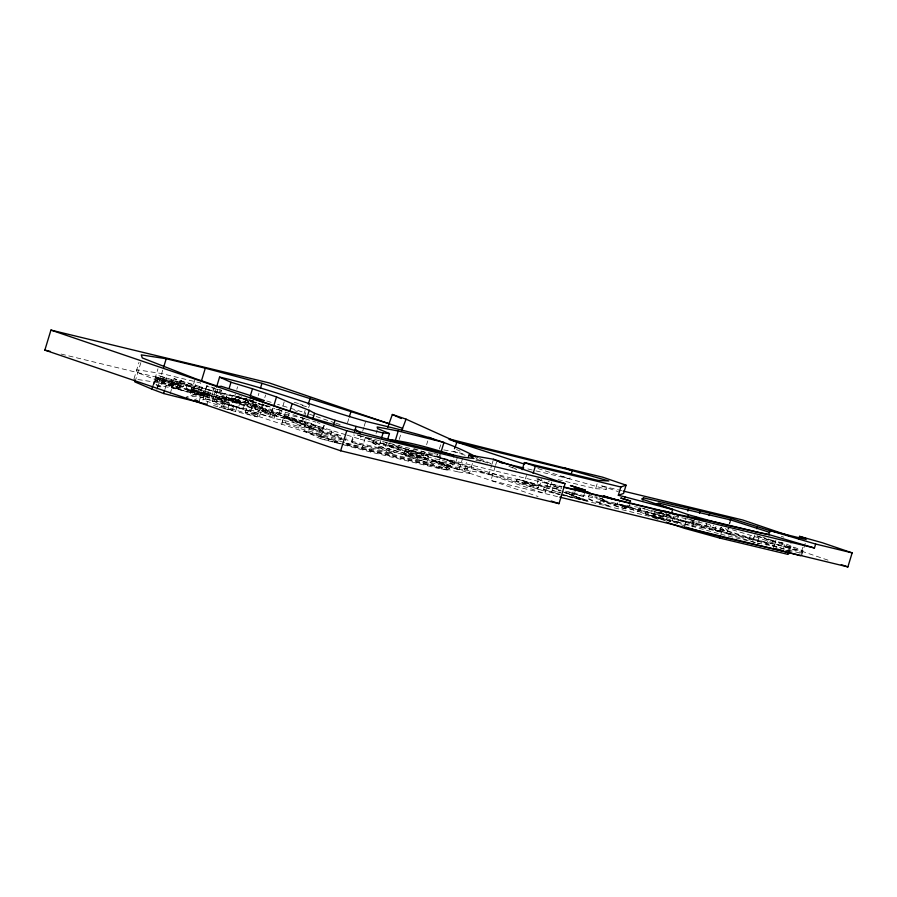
<?xml version="1.0" encoding="UTF-8"?>
<svg xmlns="http://www.w3.org/2000/svg" width="897" height="897" viewBox="0 0 897 897"><rect width="100%" height="100%" fill="white"/><g stroke="black" fill="none" stroke-linecap="round" stroke-linejoin="round"><path stroke-width="0.67" stroke-dasharray="4.49 3.36" d="M281.703 410.052L279.685 416.746L281.793 417.632L301.19 423.272L302.782 418.024M301.19 423.272L279.707 416.612M559.919 494.55L543.526 489.47L544.793 485.232L560.12 489.695M544.793 485.232L561.174 490.412M552.092 490.278L560.692 492.89L552.092 490.278L553.371 486.062L561.679 488.54M553.359 486.118L561.657 488.686M536.765 478.807L547.921 483.461L561.522 486.757L559.851 486.533L558.64 490.536L560.143 491.175M559.851 486.533L561.343 487.25M565.245 492.857L573.979 495.189L565.368 492.173M583.442 496.68L568.496 492.049L583.442 496.68L585.012 491.5M599.644 503.161C598.916 496.254 618.28 506.693 606.338 505.37C590.529 500.414 605.61 504.428 609.355 506.043M600.418 500.56L610.117 503.565M629.772 503.632C631.253 510.617 614.781 506.121 620.163 500.649M628.595 507.5L618.986 504.518M240.228 395.824L236.64 396.609L234.868 402.731L268.842 413.539L263.045 404.895M133.978 378.904L139.024 362.31M134.987 381.954L141.154 361.648M152.602 386.45L157.973 368.768M153.51 385.205L155.562 378.456L182.203 386.82L181.261 389.903L172.022 387.582L200.894 395.633L190.366 391.776L191.308 388.681L209.853 394.68L194.526 399.602M153.679 384.858L156.1 376.886L178.626 383.871L177.696 386.955L159.431 381.774L154.62 381.55L181.261 389.903M158.881 375.63L163.703 377.659L160.911 386.854L156.089 384.824L158.881 375.63L184.3 383.512L183.369 386.607L162.761 380.754L155.159 379.98L177.696 386.955M156.852 389.5L162.828 369.867M157.58 387.874L160.372 378.68L156.1 376.886M162.155 381.673L163.097 378.579M163.871 383.871L164.801 380.777M156.089 384.824L171.282 387.874L174.074 378.68L202.397 387.302L201.466 390.397L173.132 381.774L157.939 378.725L165.844 380.642L166.775 377.547M164.846 389.578L166.45 384.331L259.984 407.675L257.192 416.858L219.238 407.395M170.699 385.262L171.63 382.178L178.626 383.871M170.172 393.682L172.964 384.499L182.203 386.82M173.424 385.161L174.366 382.066M175.476 384.69L176.406 381.606L184.3 383.512M177.191 388.053L178.122 384.959M183.369 386.607L178.548 384.578L179.49 381.483M179.905 384.421L180.846 381.326L174.074 378.68M171.282 387.874L178.671 389.533L181.463 380.35M186.049 388.524L209.606 395.779L186.049 388.524L186.991 385.43L210.548 392.695L207.061 403.863M190.882 390.498L191.823 387.414L186.991 385.43M263.247 404.267L259.872 415.389L243.02 409.424L216.682 401.105L214.035 401.374L190.747 393.447L195.243 378.624M191.633 392.628L192.563 389.545L191.308 388.681M192.99 390.173L193.931 387.078M194.077 388.726L195.008 385.643L202.397 387.302M201.466 390.397L194.694 387.751L195.636 384.656M137.914 379.509L158.915 382.761L198.002 392.224L200.793 383.03L161.707 373.567L136.77 369.721L137.779 372.76L190.747 393.447M190.366 391.776L198.383 393.918L199.325 390.823M199.044 401.733L201.836 392.538L209.853 394.68L185.982 397.281L201.836 392.538L192.563 389.545M202.666 394.131L203.597 391.047L210.548 392.695M205.548 389.152L206.893 385.788L221.402 390.217L220.471 393.312L205.548 389.152L236.64 396.609L232.39 402.125M178.671 389.533L204.101 394.972L206.893 385.788M198.383 393.918L208.911 397.775L229.565 403.123L215.605 398.234L216.547 395.151L235.373 400.6L238.411 402.047L235.619 411.23L202.913 399.894L205.705 390.711M202.913 399.894L205.48 399.019L207.342 392.92L256.363 404.749L278.418 416.724L233.377 405.814L186.789 389.96L211.311 393.839L233.377 405.814M207.655 396.911L208.597 393.828M212.6 391.507L213.542 388.412L206.489 386.058M204.101 394.972L211.557 397.057L214.349 387.863M257.192 416.858L223.689 406.274L212.275 401.127L216.188 388.233M214.035 401.374L217.792 389.029M216.682 401.105L220.057 389.993M220.057 393.581L221.402 390.217M218.644 399.67L219.574 396.586L216.547 395.151M221.66 406.341L224.452 397.158M223.689 406.274L227.984 392.135M205.48 399.019L224.923 403.728L226.773 397.629L240.295 401.464L231.617 398.403L232.547 395.308L255.869 402.035M213.52 405.545L227.715 409.223L230.507 400.028L238.411 402.047M212.275 401.127L231.785 405.848L235.328 394.187M236.83 389.253L237.582 386.775M231.617 398.403L235.216 398.907L236.146 395.824M232.581 409.794L235.373 400.6M224.923 403.728L238.434 407.563L241.226 398.38L232.547 395.308M243.02 409.424L246.395 398.313M280.548 408.864L271.455 410.557L252.573 405.052L256.172 405.567L247.494 402.495L248.435 399.4M245.184 412.777L250.05 397.281M250.723 411.151L253.515 401.957L257.114 402.473L253.806 413.775L245.543 412.104L320.352 437.007L340.512 442.647M198.002 392.224L254.658 407.316L256.262 402.069M258.201 395.655L258.953 393.189M264.806 397.629L265.613 394.96M238.434 407.563L269.605 416.657L271.455 410.557M324.31 425.369L323.2 429.024L274.067 418.394L269.896 416.97L272.688 407.787L234.577 396.665L215.067 391.933L226.481 397.079L272.004 411.768L304.733 425.144L310.026 428.127L342.385 438.566M272.004 411.768L273.125 408.057M274.067 418.394L275.917 412.295L305.944 418.798M280.178 410.086L278.698 414.963L269.605 416.657M282.88 406.162L284.798 399.849M282.05 422.509L285.437 422.801L287.208 416.959L314.028 428.934L283.822 416.668L299.407 425.324L341.51 437.119L340.658 439.922L298.555 428.127L282.05 422.509L283.822 416.668L287.208 416.959L310.855 423.317L342.632 436.592M281.714 424.416L286.221 409.593M287.645 418.451L289.137 413.506M298.555 428.127L299.407 425.324L337.978 434.854L337.126 437.646L344.112 440.259M303.982 414.078L305.126 410.299M323.2 429.024L302.861 422.106L304.061 418.17M304.464 416.858L305.653 412.923L277.543 404.289M345.592 434.686L304.33 421.96L305.272 418.877L273.989 408.225M308.646 407.754L309.779 404.054M304.733 425.144L306.606 418.966M285.437 422.801L309.084 429.17L310.855 423.317L323.525 431.278L287.208 416.959M310.026 428.127L312.279 420.715M320.352 437.007L324.849 422.184M428.385 464.691L438.005 467.64L442.681 465.588L448.836 470.252L438.005 467.64L429.955 462.336L427.566 464.994L320.207 438.611L303.971 430.874L320.812 436.615L320.207 438.611L370.73 452.043L441.537 469.187L448.836 470.252L449.453 468.256L442.681 465.588L429.955 462.336L428.172 462.998L345.838 442.916M321.81 435.023L322.651 432.219M330.545 435.101L332.798 427.69M334.592 442.636L335.198 440.64L340.546 442.03M344.583 442.569L339.548 441.145L338.943 443.14L316.047 433.8L303.971 430.874M347.453 423.059L348.955 418.114M345.278 440.685L346.13 437.893M347.756 445.618L348.361 443.623M343.697 438.947L351.59 441.246L353.833 433.834M368.544 438.14L392.908 453.792L351.949 442.546L354.248 434.978M346.926 435.101L360.235 439.205L361.177 436.11L424.371 452.088L432.5 453.4M362.668 431.165L363.801 427.465M364.171 426.232L365.673 421.287M345.894 444.138L362.018 448.646L366.144 435.056M369.104 451.124L369.71 449.128M386.82 442.187L384.948 448.365L373.062 443.387L373.41 439.328M373.062 443.387L374.184 439.676M376.067 433.509L377.188 429.798M370.73 452.043L371.336 450.047L442.143 467.191L449.453 468.256M351.59 441.246L378.579 447.782L380.833 440.371M386.585 449.902L387.011 448.511L389.332 448.87C409.402 455.698 430.795 457.459 450.417 465.678L449.991 467.079C429.405 459.387 407.496 456.674 386.585 449.902L388.906 450.26C408.976 457.1 430.369 458.849 449.991 467.079M457.414 457.19L455.441 463.715L397.887 449.801L388.917 446.302L390.105 442.389M388.906 450.26L389.332 448.87M399.21 439.44L400.712 434.496M397.887 449.801L399.86 443.286M403.93 453.882L405.152 449.857L426.568 458.692L403.93 453.882L408.46 453.198L426.568 458.692M410.12 450.294L428.329 456.057L426.86 462.224L405.309 455.799L406.79 449.644L408.348 449.857M416.309 457.773L416.735 456.371M417.565 458.356L417.991 456.954L426.972 458.378L450.417 465.678M360.235 439.205L423.429 455.183L424.371 452.088M426.613 444.677L427.746 440.976M424.92 459.118L425.346 457.717M426.546 459.78L426.972 458.378M427.566 464.994L428.172 462.998M424.236 453.703L438.958 457.773L440.539 452.57M372.659 441.795L393.716 445.831L439.463 457.235L440.214 454.768M437.938 462.975L438.364 461.585M439.552 460.105L441.537 453.59M439.474 463.2L439.9 461.798M467.83 468.974L448.578 465.879L441.279 464.085L432.264 460.318L451.527 463.771L467.83 468.974L457.593 469.467L441.279 464.085L441.896 462.045M441.537 469.187L442.143 467.191M446.964 466.339L447.39 464.949M455.441 463.715L452.492 462.078L454.465 455.564M432.264 460.318L457.593 469.467L458.21 467.427M362.018 448.646L458.457 472.001L462.583 458.412M472.45 463.424L469.445 473.302L464.511 469.837L466.765 462.426M464.511 469.837L489 474.087L491.623 465.442M492.005 464.209L493.507 459.264M495.155 466.642L490.939 480.489L558.45 496.837M495.525 465.408L496.658 461.697M516.56 480.859L517.12 479.043L529.465 482.339L538.974 485.669L538.435 487.62L516.56 480.859L538.435 487.62M538.458 478.92L536.709 485.961L532.762 484.985L524.397 482.205L526.461 475.41M551.722 482.025L549.704 488.674L544.838 487.441L539.635 485.636L541.653 478.998M535.924 470.869L569.718 478.875L570.436 476.509M566.96 496.119L586.414 500.829L561.141 494.135L566.96 496.119L567.779 493.428L564.291 492.24M589.71 492.823L587.333 500.358L571.882 495.637L573.396 490.648M573.979 495.189L575.168 491.276M602.504 498.844C611.474 507.018 582.422 501.434 589.665 495.144M558.08 479.626L595.642 488.719L597.436 482.799M617.753 502.724C618.493 507.657 597.413 501.591 602.862 496.972M595.642 488.719L606.305 489.269L607.381 485.714M613.716 505.336C614.793 499.921 636.971 511.727 621.195 507.915C600.463 501.255 623.325 507.601 626.386 509.216M624.301 507.164L625.063 505.841L632.508 507.859L639.382 510.225L639.135 511.694L624.301 507.164L639.135 511.694M666.673 521.224L637.913 511.436L639.225 507.108M637.913 511.436L639.83 510.303L640.548 507.96L689.378 519.565M645.47 513.97L646.176 511.66L655.494 514.116L663.118 516.762L662.502 519.206L645.47 513.97L662.502 519.206M658.028 519.341L652.792 517.558L654.788 510.987L686.25 521.695L721.749 531.495M652.792 517.558L654.384 516.616L656.38 509.586M665.832 513.476L671.539 516.874L655.662 511.952L660.54 513.129L661.268 510.763M673.636 516.425L671.999 521.796L696.251 521.774L713.709 525.35M721.311 527.201L719.293 533.816L676.529 521.998L678.581 515.259M639.83 510.303L684.792 521.191L685.499 518.847M684.613 526.797L687.371 517.715M654.384 516.616L691.699 525.653L693.695 519.083M692.562 526.965L694.256 521.392M684.792 521.191L696.431 523.332L697.137 521L699.537 521.583M691.699 525.653L701.353 527.436L703.349 520.865M706.051 525.664L706.758 523.332M709.348 529.365L711.343 522.794M725.415 528.546L730.965 534.186L714.987 529.858L717.017 523.186M719.674 531.461L721.704 524.79M721.087 533.659L722.556 528.815M729.093 524.117L729.799 521.807M728.801 527.021L726.794 533.592L759.266 543.817M729.866 523.512L730.573 521.168M748.872 540.286L750.867 533.715M752.661 541.295L755.442 532.123M791.221 551.599L753.682 538.817L754.994 534.5M720.65 534.141L757.337 543.021L758.985 537.561M766.24 545.051L767.933 539.478M773.371 548.572L775.905 540.241M774.223 546.43L775.546 542.113L778.753 542.057L785.032 543.582L802.972 550.825L801.604 551.352L774.683 544.255L757.931 541.037L701.353 527.436M783.406 548.93L785.032 543.582L769.189 539.949L775.468 541.463L762.674 537.112M788.575 550.937L791.345 541.855M789.708 550.5L792.466 541.418M757.337 543.021L774.089 546.239L801.01 553.337L802.826 547.338M801.66 555.142L806.224 540.106M437.557 454.162L436.682 456.73L544.86 493.552L547.921 483.461L537.74 478.863M439.306 449.027L441.929 441.335M223.902 400.062L227.872 394.478M524.397 482.205L536.765 485.894M538.828 479.11L537.449 478.908M236.64 396.609L236.158 397.079L250.611 401.699L264.615 405.623L269.47 406.184M241.831 396.743L234.868 402.731L211.557 397.057M571.882 495.637L587.445 500.291M640.548 507.96L638.619 509.092L676.529 521.998M801.01 553.337L802.367 552.81L754.388 536.484L727.792 528.423M207.342 392.92L204.774 393.794L223.51 400.253L215.605 398.234M539.635 485.636L549.704 488.674M601.82 500.403L617.058 505.011M441.279 464.085L451.527 463.771L457.593 469.467M404.984 455.575L426.86 462.224M428.654 456.293L406.79 449.644M639.539 510.359L624.704 505.83M626.925 507.444L614.254 503.553M604.197 499.618L594.442 496.949M588.499 499.012L603.019 503.475M378.579 447.782L384.948 448.365M663.208 516.896L646.176 511.66M157.11 386.461L160.911 386.854M458.457 472.001L469.445 473.302M538.985 485.804L517.12 479.043M558.663 490.446L560.221 490.749M543.537 489.37L559.963 494.247M388.917 446.302L400.241 447.883M565.57 491.152L622.473 504.933L637.565 507.13M443.791 449.89L462.942 453.557M186.789 389.96L231.841 400.869L256.363 404.749M433.845 453.624L437.915 454.274M475.858 460.385L483.988 461.697L476.475 458.367M690.668 519.8L694.547 520.518M205.951 388.872L180.532 383.434L194.694 387.751M351.949 442.546L382.761 449.599L392.908 453.792M527.817 468.94L534.578 470.544M61.119 354.046L253.683 400.679M621.879 490.737L600.138 485.479L618.347 491.679M544.401 482.261L562.004 486.522M561.701 487.004L382.772 443.679L383.411 441.559L423.429 455.183M439.463 457.235L492.419 473.448L560.154 489.84M696.431 523.332L727.086 530.755L753.682 538.817M778.753 542.057L787.566 546.206L793.845 547.719M714.987 529.858L789.562 547.708L790.694 547.26L787.566 546.206M489 474.087L541.956 490.3L559.571 494.572M560.917 494.897L670.642 521.46M227.715 409.223L235.619 411.23M302.076 405.567L306.281 406.509L299.766 403.986M345.906 443.432L371.336 450.047M253.806 413.775L259.872 415.389M387.011 448.511L417.991 456.954M719.899 531.831L677.134 520.013L641.837 508.005M213.542 388.412L220.998 390.498M320.812 436.615L335.198 440.64M548.157 481.184L549.356 481.521M537.875 468.514L569.718 478.875L606.305 489.269M241.226 398.38L253.515 401.957M235.216 398.907L247.494 402.495M231.785 405.848L269.896 416.97M595.653 496.658L597.559 497.23M309.084 429.17L337.126 437.646M294.216 402.26L298.858 403.695M180.846 381.326L195.008 385.643M266.824 401.004L272.183 402.652M191.823 387.414L203.597 391.047M254.658 407.316L302.861 422.106M305.272 418.877L315.923 422.162M317.246 422.565L319.915 423.384M357.174 434.877L361.177 436.11M163.703 377.659L176.406 381.606M160.372 378.68L171.63 382.178M165.844 380.642L178.548 384.578M316.047 433.8L339.548 441.145M219.574 396.586L230.507 400.028M172.964 384.499L155.562 378.456M294.743 410.703L297.468 411.566M438.958 457.773L452.492 462.078M599.42 497.813L601.102 498.362M213.419 390.957L220.471 393.312M781.265 536.316L783.832 537.191M757.416 535.935L775.546 542.113M756.866 535.935L829.411 560.636M776.757 547.282L727.478 531.338L655.068 514.362L653.476 515.304L684.938 526.012M785.593 550.298L789.382 551.588M688.448 519.116L696.251 521.774M561.914 476.217L569.718 478.875M730.965 534.186L726.278 532.594L720.706 526.943M660.54 513.129L671.539 516.874M622.473 504.933L670.698 521.348M453.478 451.314L465.42 455.384M476.027 458.995L491.242 464.164M492.419 473.448L541.956 490.3M413.853 448.511L492.52 475.287M309.588 414.257L314.836 416.04M316.148 416.488L334.514 422.745M335.837 423.182L341.084 424.976M357.802 435.18L538.054 496.523M275.917 412.295L304.33 421.96M231.841 400.869L278.418 416.724M592.76 496.4L590.327 495.525M567.779 493.428L586.414 500.829M561.959 491.444L580.606 498.844M456.427 449.487L460.183 451.146M512.299 467.359L517.39 469.669M508.767 466.16L516.403 469.613M479.603 458.502L492.318 464.254M660.943 512.299L666.65 515.697M365.898 437.31L382.761 449.599M249.265 399.053L268.842 413.539L260.623 409.817L259.872 403.358M405.152 449.857L408.46 453.198M245.969 398.279L253.089 409.077M262.429 403.695L260.623 409.817L278.698 414.963L262.429 403.695"/><path stroke-width="1.35" d="M468.268 457.481L469.019 455.014L493.507 459.264L565.076 483.629L558.988 503.654L340.658 450.787L44.85 350.11L50.938 330.085L269.268 382.941L402.585 428.329L406.072 419.168L392.337 414.492L387.728 427.353M207.039 404.345L163.658 393.525L151.806 389.074L152.602 386.45M163.579 367.389L166.214 358.744L205.301 368.207L261.958 383.311L388.861 423.653M163.658 393.525L164.454 390.89M201.545 380.563L205.301 368.207M216.569 386.999L219.574 377.11C269.279 388.345 316.675 407.507 365.673 421.287C403.134 430.717 441.559 437.949 475.78 456.775M229.116 388.435L230.989 382.257L219.574 377.11M250.229 396.171L252.483 388.76L230.989 382.257M260.455 388.244L261.958 383.311M273.877 405.59L276.5 396.934L252.483 388.76M289.888 411.039L292.142 403.628L276.5 396.934M308.288 404.267L310.16 398.089M307.357 416.488L309.23 410.31L292.142 403.628M312.661 419.482L314.533 413.304L309.23 410.31M333.549 425.223L335.052 420.278L314.533 413.304M349.325 416.881L350.828 411.936M340.658 450.787L346.747 430.762L565.076 483.629M354.584 431.367L356.087 426.423L383.086 432.959L389.455 433.543L387.953 438.487M381.584 437.904L383.086 432.959M395.218 440.887L398.223 431.009L443.97 442.412L441.346 451.056M401.834 430.795L402.585 428.329M522.211 469.68L524.375 462.572L598.164 480.433L608.816 480.971L572.23 470.589L456.965 442.154L449.475 439.608M533.143 473.403L535.307 466.294L620.836 487.004L626.072 485.154L623.561 493.451L618.325 495.29L620.836 487.004M571.154 474.143L572.23 470.589L564.426 467.931L448.623 438.835M624.099 499.573L624.917 496.893L672.627 509.541L671.606 512.882L654.025 509.53M642.902 500.19L643.609 497.88L700.198 510.909L730.853 518.331L771.969 531.338M687.864 511.077L688.56 508.767M687.674 517.02L688.38 514.676L656.918 503.968L658.51 503.026L730.932 520.002L769.704 532.381M694.962 519.049L695.668 516.717L723.879 524.476L769.346 534.791M699.492 513.23L700.198 510.909M709.123 515.562L709.83 513.241M667.211 522.458L684.254 528.266L719.753 538.065L720.437 535.812M730.158 520.652L730.853 518.331M756.754 528.714L757.46 526.393M563.361 486.858L674.443 513.746L720.1 523.108L760.398 532.93L768.774 534.545L769.974 530.587L805.271 539.299L806.638 538.772L799.563 536.361L798.767 538.996M719.753 538.065L787.566 554.279L788.25 552.025M789.382 551.588L788.698 553.841L787.566 554.279M564.247 487.407L814.465 548L815.665 544.042L852.15 552.877L847.878 566.915L559.806 497.162M454.476 448.702L456.965 442.154L406.072 419.168M643.609 497.88L641.68 499.012L672.627 509.541M801.66 555.142L800.292 555.669C762.36 545.421 723.531 538.761 685.913 527.156M390.901 439.788C412.149 442.569 432.825 448.78 453.232 455.171M166.214 358.744L141.278 354.887L142.287 357.937L195.243 378.624L218.543 386.551L221.189 386.282L247.516 394.602L264.38 400.567L250.05 397.281C319.399 422.678 391.002 440.842 462.953 457.178L473.952 458.479L469.019 455.014M617.54 500.335L618.448 500.436L603.21 495.828L613.01 499.147M398.223 431.009L377.166 426.972L377.57 428.564L389.455 433.543M472.405 455.799L477.809 457.089M499.438 462.213L523.758 467.987M564.426 467.931L602.661 477.193L626.072 485.154M44.85 350.11L50.277 351.422M623.236 491.074L742.772 520.013L789.786 536.014M618.325 495.29L624.917 496.893M614.826 499.651L616.374 500.066M775.109 548.56L782.991 550.635M195.109 400.634L199.044 401.733L195.131 400.398M799.563 536.361L822.325 542.73L852.15 552.877M688.38 514.676L695.668 516.717M335.052 420.278L356.087 426.423M769.974 530.587L815.665 544.042M768.774 534.545L814.465 548M456.965 442.154L524.61 464.186M841.285 564.673L847.878 566.915M524.375 462.572L535.307 466.294M671.606 512.882L678.581 515.259M665.002 511.133L674.118 514.239M50.938 330.085L346.747 430.762M551.139 500.986L558.988 503.654M392.18 440.281L396.026 441.784M151.806 389.074L134.987 381.954L134.315 379.924M428.867 437.265L435.135 440.046M497.028 460.464L503.385 463.345M493.507 459.264L498.597 461.563M392.337 414.492L401.251 418.518M360.415 432.926L355.773 429.943L358.026 431.58M570.47 485.569L585.405 490.199L570.47 485.569M620.948 498.082L630.546 501.053L620.948 498.082M574.259 488.091L589.71 492.823L574.259 488.091"/></g></svg>
